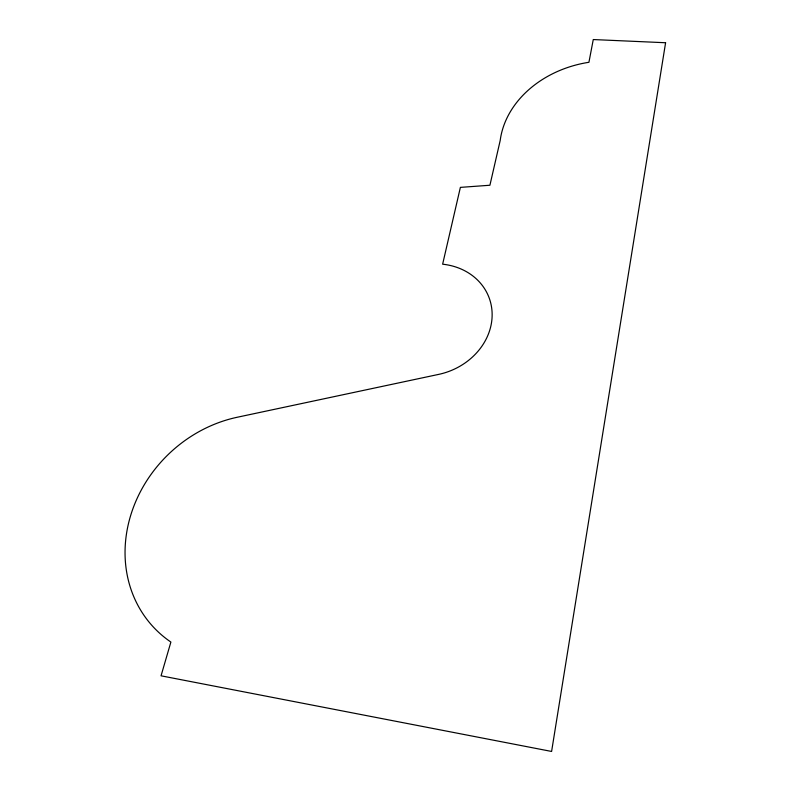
<?xml version="1.0" encoding="UTF-8"?>
<svg xmlns="http://www.w3.org/2000/svg" width="791" height="791" viewBox="0 0 791 791"><rect width="100%" height="100%" fill="white"/><g stroke="black" fill="none" stroke-linecap="round" stroke-linejoin="round"><path stroke-width="1.19" d="M665.597 42.744L551.604 751.45L161.048 675.811L170.886 642.055A130.614 115.555 -44.3 0 1 130.347 516.523A130.614 115.555 -44.3 0 1 237.201 417.262L438.708 374.38A63.359 54.984 -20.3 0 0 492.111 316.499A63.359 54.984 -20.3 0 0 442.634 264.194L460.382 187.378L489.916 185.242L500.199 140.482A101.95 82.274 -9.2 0 1 588.929 62.291L593.27 39.55L665.597 42.744"/></g></svg>
